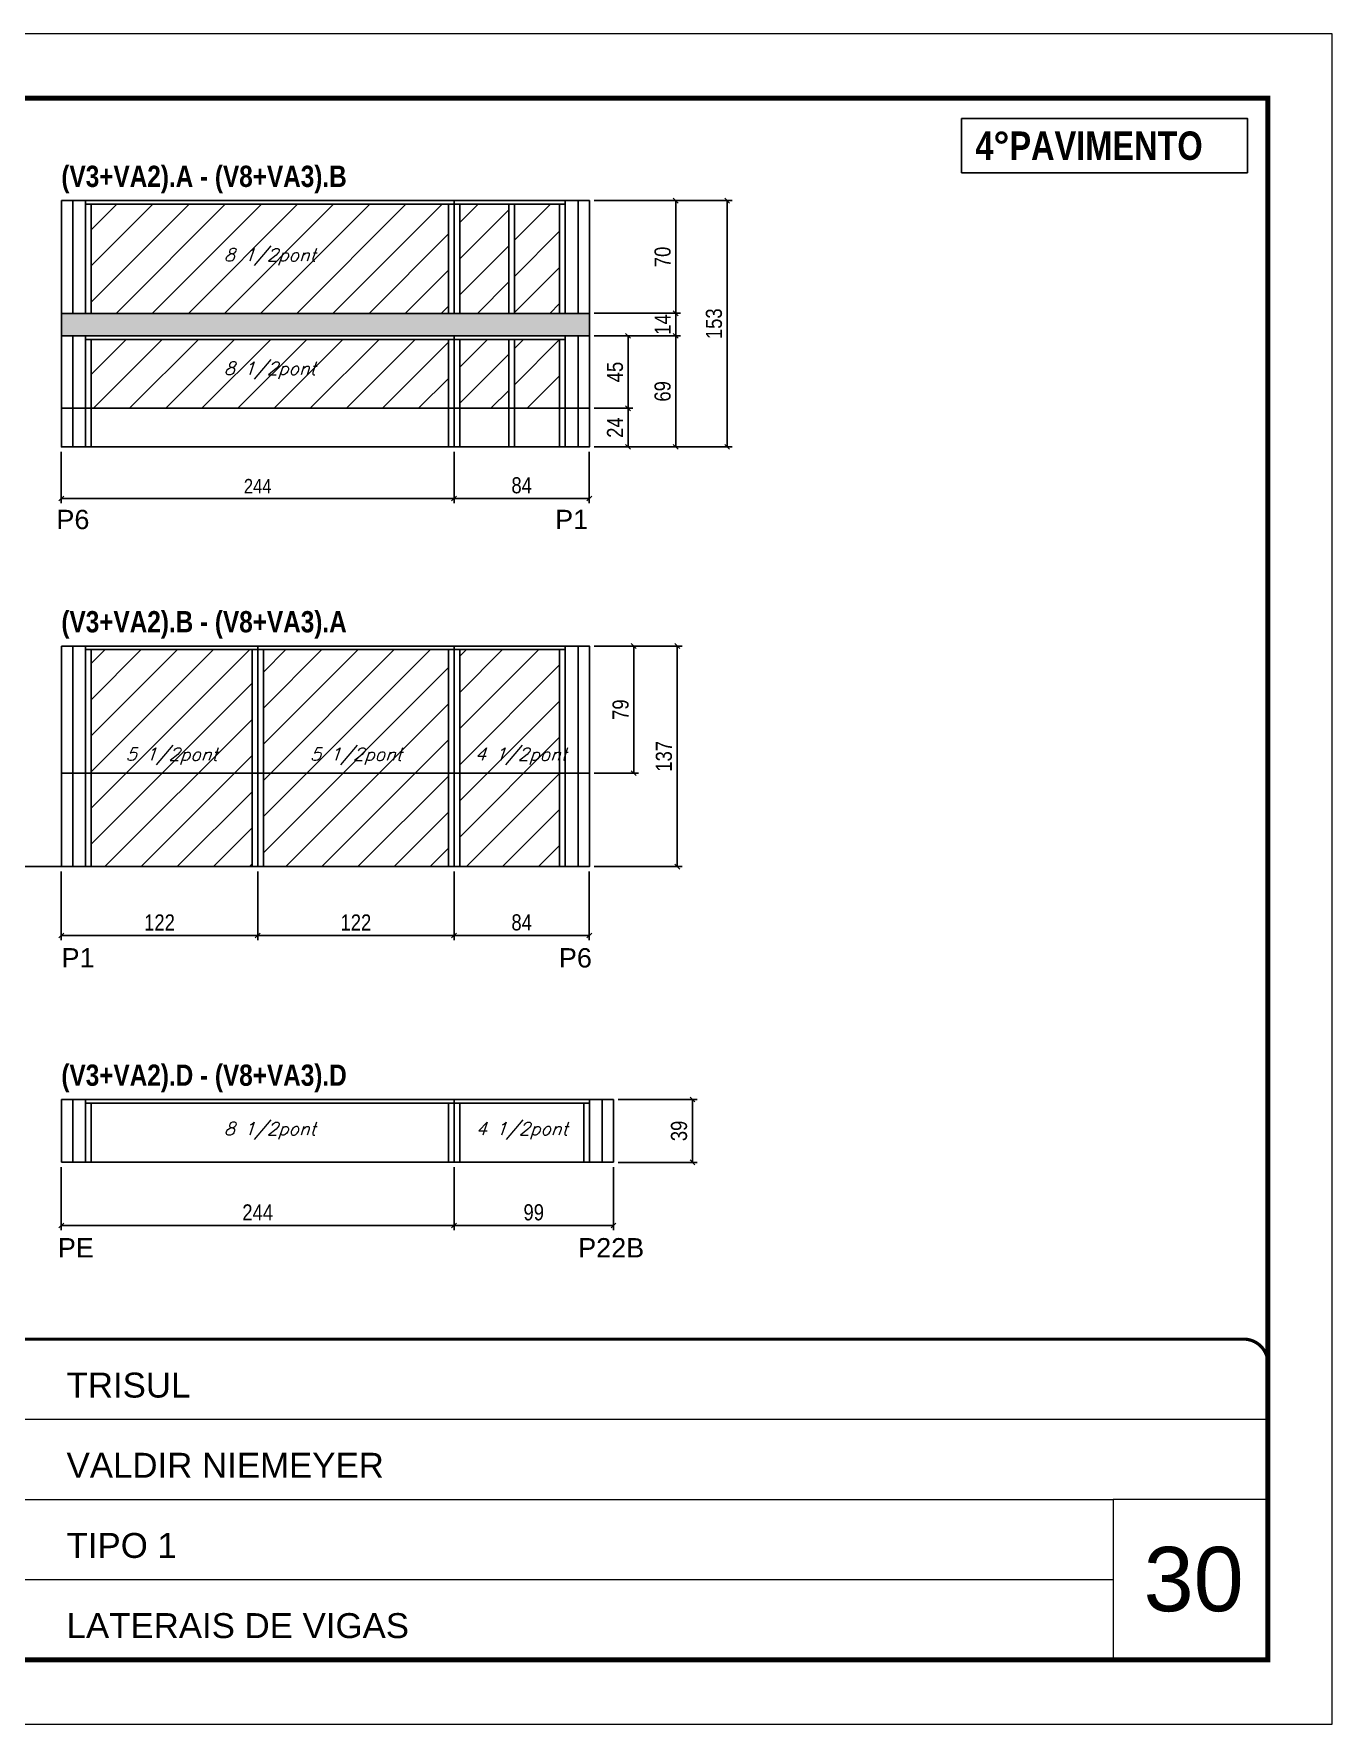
# Model space of a CAD drawing. Extents: x 3330 to 22105, y 1197 to 30204.
# Drawn here: x 15123 to 15930, y 20723 to 21773 of the extents above; entities that cross this region are included whole.
import ezdxf

# ---------------------------------------------------------------- set-up
doc = ezdxf.new("R2010")
doc.units = 0
doc.linetypes.add('CONTINUO', pattern=[0])
doc.linetypes.add('DASHED', pattern=[0.75, 0.5, -0.25])
for name, color, linetype in [('5', 5, 'Continuous'), ('COTA', 241, 'Continuous'), ('NOMENCLATURA', 7, 'Continuous'), ('Painéis', 200, 'Continuous'), ('SARR_2.2x7', 40, 'Continuous'), ('SARR_3.5x7', 81, 'Continuous'), ('texto', 7, 'Continuous')]:
    doc.layers.add(name, color=color, linetype=linetype)
for name, color, linetype, lineweight in [('CARIMBO', 255, 'Continuous', 9), ('Folhas', 255, 'Continuous', 9), ('Hachura', 251, 'Continuous', 9), ('SARRAFO DE PRESSAO', 251, 'DASHED', 9)]:
    doc.layers.add(name, color=color, linetype=linetype, lineweight=lineweight)
doc.styles.add('ARIAL', font='arial.ttf')
doc.styles.add('COTA TECNICA', font='techl___.ttf', dxfattribs={"height": 10})
doc.styles.add('COTA TECNICA-50', font='techl___.ttf', dxfattribs={"height": 9})
doc.styles.add('Romans', font='romans.shx')
doc.styles.get("Standard").update_dxf_attribs({"font": 'arial.ttf'})
doc.styles.add('TECNICA', font='techb___.ttf', dxfattribs={"height": 10})
doc.styles.add('Tecnologia', font='')
doc.styles.get('Tecnologia').set_extended_font_data('Forgotten Futurist')
doc.dimstyles.new('COTA PAINEL-50', dxfattribs={"dimtxt": 9, "dimasz": 3, "dimexe": 3, "dimexo": 3, "dimgap": 3, "dimtad": 1, "dimdec": 1, "dimzin": 12, "dimdsep": 46, "dimtxsty": 'COTA TECNICA-50', "dimblk1": 'OBLIQUE', "dimblk2": 'OBLIQUE', "dimsah": 1, "dimcen": 0.9, "dimclrd": 4, "dimclre": 4, "dimclrt": 240, "dimadec": 1, "dimazin": 3, "dimtfac": 1, "dimtdec": 1, "dimtmove": 0, "dimatfit": 3, "dimfxl": 1, "dimtolj": 1, "dimtzin": 12, "dimarcsym": 0})
doc.dimstyles.new('PAINEL', dxfattribs={"dimtxt": 10, "dimasz": 3, "dimexe": 3, "dimexo": 3, "dimgap": 3, "dimtad": 1, "dimdec": 1, "dimzin": 12, "dimdsep": 46, "dimtxsty": 'COTA TECNICA', "dimblk1": 'OBLIQUE', "dimblk2": 'OBLIQUE', "dimsah": 1, "dimcen": 0.9, "dimclrd": 4, "dimclre": 4, "dimclrt": 240, "dimadec": 1, "dimazin": 3, "dimtfac": 1, "dimtdec": 1, "dimtmove": 0, "dimatfit": 3, "dimfxl": 1, "dimtolj": 1, "dimtzin": 12, "dimarcsym": 0})
pattern_1 = [(45, (-117647.116, -7724.232), (-11.2253202, 11.2253202), [])]

# ---------------------------------------------------------------- blocks, each defined once
blk = doc.blocks.new('9999999999')
at = {"color": 30, "linetype": 'CONTINUO'}
for p, q in [((98564.6, 34230.2), (98564.6, 34429.4)), ((98564.6, 34379.6), (99584, 34379.6)), ((98564.6, 34329.8), (99488, 34329.8)), ((99584, 34329.8), (99488, 34329.8)), ((99488, 34329.8), (99488, 34230.2)), ((98564.6, 34280), (99488, 34280))]:
    blk.add_line(p, q, dxfattribs=at)
at = {"color": 30, "linetype": 'CONTINUO', "const_width": 2}
blk.add_lwpolyline([(99584, 34230.2), (99584, 34414.4, 0.414214), (99569, 34429.4), (98229, 34429.4, 0.414214), (98214, 34414.4), (98214, 34245.2, 0.414214), (98229, 34230.2), (99584, 34230.2)], format="xyb", dxfattribs=at)
at = {"layer": 'Folhas'}
blk.add_lwpolyline([(98139, 34190.2), (99624, 34190.2), (99624, 35240.2), (98139, 35240.2)], close=True, dxfattribs=at)
at = {"layer": 'Folhas', "color": 30, "const_width": 3}
blk.add_lwpolyline([(98214, 34230.2), (99584, 34230.2), (99584, 35200.2), (98214, 35200.2)], close=True, dxfattribs=at)
at = {"color": 7, "linetype": 'Continuous', "ltscale": 5, "style": 'ARIAL'}
for s, height, p in [('TRISUL', 15.48, (98837.7, 34393.1)), ('VALDIR NIEMEYER', 15.483, (98837.7, 34343.3)), ('TIPO 1', 15.48, (98837.7, 34293.5)), ('NOVA SISTEMAS CONSTRUTIVOS', 11.059, (98263.2, 34267.2)), ('LATERAIS DE VIGAS', 15.483, (98837.7, 34243.7))]:
    blk.add_text(s, height=height, dxfattribs=at).set_placement(p)
at = {"layer": 'Folhas', "color": 7, "style": 'Tecnologia', "width": 1.5}
for s, p in [('CLIENTE:', (98573.7, 34397.2)), ('OBRA:', (98573.7, 34347.3)), ('PAVIMENTO:', (98573.7, 34297.5)), ('PROJETO:', (98573.7, 34247.7))]:
    blk.add_text(s, height=14, dxfattribs=at).set_placement(p)
blk = doc.blocks.new('_Oblique')
at = {"color": 0, "linetype": 'ByBlock', "lineweight": -2}
blk.add_line((-0.5, -0.5), (0.5, 0.5), dxfattribs=at)
blk = doc.blocks.new('*D2595')
at = {"layer": 'COTA', "color": 4, "linetype": 'ByBlock', "lineweight": -2, "transparency": 16777216}
for p, q in [((15140, 21513.5), (15140, 21481.5)), ((15384, 21513.5), (15384, 21481.5)), ((15384, 21484.5), (15140, 21484.5))]:
    blk.add_line(p, q, dxfattribs=at)
at = {"layer": 'Defpoints', "color": 0, "linetype": 'ByBlock', "transparency": 16777216}
for p in [(15140, 21516.5), (15384, 21516.5), (15140, 21484.5)]:
    blk.add_point(p, dxfattribs=at)
at = {"layer": 'COTA', "color": 4, "linetype": 'ByBlock', "lineweight": -2, "transparency": 16777216, "xscale": 3, "yscale": 3, "zscale": 3, "rotation": 180}
blk.add_blockref('_Oblique', (15140, 21484.5), dxfattribs=at)
at = {"layer": 'COTA', "color": 4, "linetype": 'ByBlock', "lineweight": -2, "transparency": 16777216, "xscale": 3, "yscale": 3, "zscale": 3}
blk.add_blockref('_Oblique', (15384, 21484.5), dxfattribs=at)
at = {"layer": 'COTA', "color": 240, "linetype": 'ByBlock', "transparency": 16777216, "insert": (15262, 21492.1), "char_height": 9, "attachment_point": 5, "style": 'COTA TECNICA-50'}
blk.add_mtext('\\A1;244', dxfattribs=at)
blk = doc.blocks.new('*D2596')
at = {"layer": 'COTA', "color": 4, "linetype": 'ByBlock', "lineweight": -2, "transparency": 16777216}
for p, q in [((15384, 21513.5), (15384, 21481.5)), ((15468, 21513.5), (15468, 21481.5)), ((15468, 21484.5), (15384, 21484.5))]:
    blk.add_line(p, q, dxfattribs=at)
at = {"layer": 'Defpoints', "color": 0, "linetype": 'ByBlock', "transparency": 16777216}
for p in [(15384, 21516.5), (15468, 21516.5), (15384, 21484.5)]:
    blk.add_point(p, dxfattribs=at)
at = {"layer": 'COTA', "color": 4, "linetype": 'ByBlock', "lineweight": -2, "transparency": 16777216, "xscale": 3, "yscale": 3, "zscale": 3, "rotation": 180}
blk.add_blockref('_Oblique', (15384, 21484.5), dxfattribs=at)
at = {"layer": 'COTA', "color": 4, "linetype": 'ByBlock', "lineweight": -2, "transparency": 16777216, "xscale": 3, "yscale": 3, "zscale": 3}
blk.add_blockref('_Oblique', (15468, 21484.5), dxfattribs=at)
at = {"layer": 'COTA', "color": 240, "linetype": 'ByBlock', "transparency": 16777216, "insert": (15426, 21492.6), "char_height": 10, "attachment_point": 5, "style": 'COTA TECNICA'}
blk.add_mtext('\\A1;84', dxfattribs=at)
blk = doc.blocks.new('*D2597')
at = {"layer": 'COTA', "color": 4, "linetype": 'ByBlock', "lineweight": -2, "transparency": 16777216}
for p, q in [((15471, 21585.5), (15524.7, 21585.5)), ((15521.7, 21585.5), (15521.7, 21516.5)), ((15471, 21516.5), (15524.7, 21516.5))]:
    blk.add_line(p, q, dxfattribs=at)
at = {"layer": 'Defpoints', "color": 0, "linetype": 'ByBlock', "transparency": 16777216}
for p in [(15468, 21585.5), (15468, 21516.5), (15521.7, 21516.5)]:
    blk.add_point(p, dxfattribs=at)
at = {"layer": 'COTA', "color": 4, "linetype": 'ByBlock', "lineweight": -2, "transparency": 16777216, "xscale": 3, "yscale": 3, "zscale": 3}
for p, rotation in [((15521.7, 21585.5), 90), ((15521.7, 21516.5), 270)]:
    blk.add_blockref('_Oblique', p, dxfattribs=dict(at, rotation=rotation))
at = {"layer": 'COTA', "color": 240, "linetype": 'ByBlock', "transparency": 16777216, "insert": (15513.6, 21551), "char_height": 10, "attachment_point": 5, "rotation": 90, "style": 'COTA TECNICA'}
blk.add_mtext('\\A1;69', dxfattribs=at)
blk = doc.blocks.new('*D2598')
at = {"layer": 'COTA', "color": 4, "linetype": 'ByBlock', "lineweight": -2, "transparency": 16777216}
for p, q in [((15471, 21669.5), (15524.7, 21669.5)), ((15521.7, 21599.5), (15521.7, 21669.5)), ((15471, 21599.5), (15524.7, 21599.5))]:
    blk.add_line(p, q, dxfattribs=at)
at = {"layer": 'Defpoints', "color": 0, "linetype": 'ByBlock', "transparency": 16777216}
for p in [(15468, 21669.5), (15521.7, 21669.5), (15468, 21599.5)]:
    blk.add_point(p, dxfattribs=at)
at = {"layer": 'COTA', "color": 4, "linetype": 'ByBlock', "lineweight": -2, "transparency": 16777216, "xscale": 3, "yscale": 3, "zscale": 3}
for p, rotation in [((15521.7, 21669.5), 90), ((15521.7, 21599.5), 270)]:
    blk.add_blockref('_Oblique', p, dxfattribs=dict(at, rotation=rotation))
at = {"layer": 'COTA', "color": 240, "linetype": 'ByBlock', "transparency": 16777216, "insert": (15513.6, 21634.5), "char_height": 10, "attachment_point": 5, "rotation": 90, "style": 'COTA TECNICA'}
blk.add_mtext('\\A1;70', dxfattribs=at)
blk = doc.blocks.new('*D2599')
at = {"layer": 'COTA', "color": 4, "linetype": 'ByBlock', "lineweight": -2, "transparency": 16777216}
for p, q in [((15471, 21599.5), (15524.7, 21599.5)), ((15521.7, 21585.5), (15521.7, 21599.5)), ((15471, 21585.5), (15524.7, 21585.5))]:
    blk.add_line(p, q, dxfattribs=at)
at = {"layer": 'Defpoints', "color": 0, "linetype": 'ByBlock', "transparency": 16777216}
for p in [(15468, 21599.5), (15521.7, 21599.5), (15468, 21585.5)]:
    blk.add_point(p, dxfattribs=at)
at = {"layer": 'COTA', "color": 4, "linetype": 'ByBlock', "lineweight": -2, "transparency": 16777216, "xscale": 3, "yscale": 3, "zscale": 3}
for p, rotation in [((15521.7, 21599.5), 90), ((15521.7, 21585.5), 270)]:
    blk.add_blockref('_Oblique', p, dxfattribs=dict(at, rotation=rotation))
at = {"layer": 'COTA', "color": 240, "linetype": 'ByBlock', "transparency": 16777216, "insert": (15513.6, 21592.5), "char_height": 10, "attachment_point": 5, "rotation": 90, "style": 'COTA TECNICA'}
blk.add_mtext('\\A1;14', dxfattribs=at)
blk = doc.blocks.new('*D2600')
at = {"layer": 'COTA', "color": 4, "linetype": 'ByBlock', "lineweight": -2, "transparency": 16777216}
for p, q in [((15471, 21669.5), (15556.7, 21669.5)), ((15553.7, 21516.5), (15553.7, 21669.5)), ((15471, 21516.5), (15556.7, 21516.5))]:
    blk.add_line(p, q, dxfattribs=at)
at = {"layer": 'Defpoints', "color": 0, "linetype": 'ByBlock', "transparency": 16777216}
for p in [(15468, 21669.5), (15553.7, 21669.5), (15468, 21516.5)]:
    blk.add_point(p, dxfattribs=at)
at = {"layer": 'COTA', "color": 4, "linetype": 'ByBlock', "lineweight": -2, "transparency": 16777216, "xscale": 3, "yscale": 3, "zscale": 3}
for p, rotation in [((15553.7, 21669.5), 90), ((15553.7, 21516.5), 270)]:
    blk.add_blockref('_Oblique', p, dxfattribs=dict(at, rotation=rotation))
at = {"layer": 'COTA', "color": 240, "linetype": 'ByBlock', "transparency": 16777216, "insert": (15545.5, 21593), "char_height": 10, "attachment_point": 5, "rotation": 90, "style": 'COTA TECNICA'}
blk.add_mtext('\\A1;153', dxfattribs=at)
blk = doc.blocks.new('*D2601')
at = {"layer": 'COTA', "color": 4, "linetype": 'ByBlock', "lineweight": -2, "transparency": 16777216}
for p, q in [((15140, 21252.8), (15140, 21210)), ((15262, 21252.8), (15262, 21210)), ((15262, 21213), (15140, 21213))]:
    blk.add_line(p, q, dxfattribs=at)
at = {"layer": 'Defpoints', "color": 0, "linetype": 'ByBlock', "transparency": 16777216}
for p in [(15140, 21255.8), (15262, 21255.8), (15140, 21213)]:
    blk.add_point(p, dxfattribs=at)
at = {"layer": 'COTA', "color": 4, "linetype": 'ByBlock', "lineweight": -2, "transparency": 16777216, "xscale": 3, "yscale": 3, "zscale": 3, "rotation": 180}
blk.add_blockref('_Oblique', (15140, 21213), dxfattribs=at)
at = {"layer": 'COTA', "color": 4, "linetype": 'ByBlock', "lineweight": -2, "transparency": 16777216, "xscale": 3, "yscale": 3, "zscale": 3}
blk.add_blockref('_Oblique', (15262, 21213), dxfattribs=at)
at = {"layer": 'COTA', "color": 240, "linetype": 'ByBlock', "transparency": 16777216, "insert": (15201, 21221.1), "char_height": 10, "attachment_point": 5, "style": 'COTA TECNICA'}
blk.add_mtext('\\A1;122', dxfattribs=at)
blk = doc.blocks.new('*D2602')
at = {"layer": 'COTA', "color": 4, "linetype": 'ByBlock', "lineweight": -2, "transparency": 16777216}
for p, q in [((15262, 21252.8), (15262, 21210)), ((15384, 21252.8), (15384, 21210)), ((15262, 21213), (15384, 21213))]:
    blk.add_line(p, q, dxfattribs=at)
at = {"layer": 'Defpoints', "color": 0, "linetype": 'ByBlock', "transparency": 16777216}
for p in [(15262, 21255.8), (15384, 21255.8), (15384, 21213)]:
    blk.add_point(p, dxfattribs=at)
at = {"layer": 'COTA', "color": 4, "linetype": 'ByBlock', "lineweight": -2, "transparency": 16777216, "xscale": 3, "yscale": 3, "zscale": 3, "rotation": 180}
blk.add_blockref('_Oblique', (15262, 21213), dxfattribs=at)
at = {"layer": 'COTA', "color": 4, "linetype": 'ByBlock', "lineweight": -2, "transparency": 16777216, "xscale": 3, "yscale": 3, "zscale": 3}
blk.add_blockref('_Oblique', (15384, 21213), dxfattribs=at)
at = {"layer": 'COTA', "color": 240, "linetype": 'ByBlock', "transparency": 16777216, "insert": (15323, 21221.1), "char_height": 10, "attachment_point": 5, "style": 'COTA TECNICA'}
blk.add_mtext('\\A1;122', dxfattribs=at)
blk = doc.blocks.new('*D2648')
at = {"layer": 'COTA', "color": 4, "linetype": 'ByBlock', "lineweight": -2, "transparency": 16777216}
for p, q in [((15262, 21252.8), (15262, 21210)), ((15384, 21252.8), (15384, 21210)), ((15384, 21213), (15262, 21213))]:
    blk.add_line(p, q, dxfattribs=at)
at = {"layer": 'Defpoints', "color": 0, "linetype": 'ByBlock', "transparency": 16777216}
for p in [(15262, 21255.8), (15384, 21255.8), (15262, 21213)]:
    blk.add_point(p, dxfattribs=at)
at = {"layer": 'COTA', "color": 4, "linetype": 'ByBlock', "lineweight": -2, "transparency": 16777216, "xscale": 3, "yscale": 3, "zscale": 3, "rotation": 180}
blk.add_blockref('_Oblique', (15262, 21213), dxfattribs=at)
at = {"layer": 'COTA', "color": 4, "linetype": 'ByBlock', "lineweight": -2, "transparency": 16777216, "xscale": 3, "yscale": 3, "zscale": 3}
blk.add_blockref('_Oblique', (15384, 21213), dxfattribs=at)
at = {"layer": 'COTA', "color": 240, "linetype": 'ByBlock', "transparency": 16777216, "insert": (15323, 21221.1), "char_height": 10, "attachment_point": 5, "style": 'COTA TECNICA'}
blk.add_mtext('\\A1;122', dxfattribs=at)
blk = doc.blocks.new('*D2649')
at = {"layer": 'COTA', "color": 4, "linetype": 'ByBlock', "lineweight": -2, "transparency": 16777216}
for p, q in [((15384, 21252.8), (15384, 21210)), ((15468, 21252.8), (15468, 21210)), ((15384, 21213), (15468, 21213))]:
    blk.add_line(p, q, dxfattribs=at)
at = {"layer": 'Defpoints', "color": 0, "linetype": 'ByBlock', "transparency": 16777216}
for p in [(15384, 21255.8), (15468, 21255.8), (15468, 21213)]:
    blk.add_point(p, dxfattribs=at)
at = {"layer": 'COTA', "color": 4, "linetype": 'ByBlock', "lineweight": -2, "transparency": 16777216, "xscale": 3, "yscale": 3, "zscale": 3, "rotation": 180}
blk.add_blockref('_Oblique', (15384, 21213), dxfattribs=at)
at = {"layer": 'COTA', "color": 4, "linetype": 'ByBlock', "lineweight": -2, "transparency": 16777216, "xscale": 3, "yscale": 3, "zscale": 3}
blk.add_blockref('_Oblique', (15468, 21213), dxfattribs=at)
at = {"layer": 'COTA', "color": 240, "linetype": 'ByBlock', "transparency": 16777216, "insert": (15426, 21221.1), "char_height": 10, "attachment_point": 5, "style": 'COTA TECNICA'}
blk.add_mtext('\\A1;84', dxfattribs=at)
blk = doc.blocks.new('*D2650')
at = {"layer": 'COTA', "color": 4, "linetype": 'ByBlock', "lineweight": -2, "transparency": 16777216}
for p, q in [((15471, 21585.5), (15495.1, 21585.5)), ((15492.1, 21540.5), (15492.1, 21585.5)), ((15471, 21540.5), (15495.1, 21540.5))]:
    blk.add_line(p, q, dxfattribs=at)
at = {"layer": 'Defpoints', "color": 0, "linetype": 'ByBlock', "transparency": 16777216}
for p in [(15468, 21585.5), (15492.1, 21585.5), (15468, 21540.5)]:
    blk.add_point(p, dxfattribs=at)
at = {"layer": 'COTA', "color": 4, "linetype": 'ByBlock', "lineweight": -2, "transparency": 16777216, "xscale": 3, "yscale": 3, "zscale": 3}
for p, rotation in [((15492.1, 21585.5), 90), ((15492.1, 21540.5), 270)]:
    blk.add_blockref('_Oblique', p, dxfattribs=dict(at, rotation=rotation))
at = {"layer": 'COTA', "color": 240, "linetype": 'ByBlock', "transparency": 16777216, "insert": (15484, 21563), "char_height": 10, "attachment_point": 5, "rotation": 90, "style": 'COTA TECNICA'}
blk.add_mtext('\\A1;45', dxfattribs=at)
blk = doc.blocks.new('*D2651')
at = {"layer": 'COTA', "color": 4, "linetype": 'ByBlock', "lineweight": -2, "transparency": 16777216}
for p, q in [((15471, 21540.5), (15495.1, 21540.5)), ((15492.1, 21540.5), (15492.1, 21516.5)), ((15471, 21516.5), (15495.1, 21516.5))]:
    blk.add_line(p, q, dxfattribs=at)
at = {"layer": 'Defpoints', "color": 0, "linetype": 'ByBlock', "transparency": 16777216}
for p in [(15468, 21540.5), (15468, 21516.5), (15492.1, 21516.5)]:
    blk.add_point(p, dxfattribs=at)
at = {"layer": 'COTA', "color": 4, "linetype": 'ByBlock', "lineweight": -2, "transparency": 16777216, "xscale": 3, "yscale": 3, "zscale": 3}
for p, rotation in [((15492.1, 21540.5), 90), ((15492.1, 21516.5), 270)]:
    blk.add_blockref('_Oblique', p, dxfattribs=dict(at, rotation=rotation))
at = {"layer": 'COTA', "color": 240, "linetype": 'ByBlock', "transparency": 16777216, "insert": (15484, 21528.5), "char_height": 10, "attachment_point": 5, "rotation": 90, "style": 'COTA TECNICA'}
blk.add_mtext('\\A1;24', dxfattribs=at)
blk = doc.blocks.new('*D2652')
at = {"layer": 'COTA', "color": 4, "linetype": 'ByBlock', "lineweight": -2, "transparency": 16777216}
for p, q in [((15384, 21069.1), (15384, 21029.9)), ((15483, 21069.1), (15483, 21029.9)), ((15483, 21032.9), (15384, 21032.9))]:
    blk.add_line(p, q, dxfattribs=at)
at = {"layer": 'Defpoints', "color": 0, "linetype": 'ByBlock', "transparency": 16777216}
for p in [(15384, 21072.1), (15483, 21072.1), (15384, 21032.9)]:
    blk.add_point(p, dxfattribs=at)
at = {"layer": 'COTA', "color": 4, "linetype": 'ByBlock', "lineweight": -2, "transparency": 16777216, "xscale": 3, "yscale": 3, "zscale": 3, "rotation": 180}
blk.add_blockref('_Oblique', (15384, 21032.9), dxfattribs=at)
at = {"layer": 'COTA', "color": 4, "linetype": 'ByBlock', "lineweight": -2, "transparency": 16777216, "xscale": 3, "yscale": 3, "zscale": 3}
blk.add_blockref('_Oblique', (15483, 21032.9), dxfattribs=at)
at = {"layer": 'COTA', "color": 240, "linetype": 'ByBlock', "transparency": 16777216, "insert": (15433.5, 21041), "char_height": 10, "attachment_point": 5, "style": 'COTA TECNICA'}
blk.add_mtext('\\A1;99', dxfattribs=at)
blk = doc.blocks.new('*D2653')
at = {"layer": 'COTA', "color": 4, "linetype": 'ByBlock', "lineweight": -2, "transparency": 16777216}
for p, q in [((15140, 21069.1), (15140, 21029.9)), ((15384, 21069.1), (15384, 21029.9)), ((15384, 21032.9), (15140, 21032.9))]:
    blk.add_line(p, q, dxfattribs=at)
at = {"layer": 'Defpoints', "color": 0, "linetype": 'ByBlock', "transparency": 16777216}
for p in [(15140, 21072.1), (15384, 21072.1), (15140, 21032.9)]:
    blk.add_point(p, dxfattribs=at)
at = {"layer": 'COTA', "color": 4, "linetype": 'ByBlock', "lineweight": -2, "transparency": 16777216, "xscale": 3, "yscale": 3, "zscale": 3, "rotation": 180}
blk.add_blockref('_Oblique', (15140, 21032.9), dxfattribs=at)
at = {"layer": 'COTA', "color": 4, "linetype": 'ByBlock', "lineweight": -2, "transparency": 16777216, "xscale": 3, "yscale": 3, "zscale": 3}
blk.add_blockref('_Oblique', (15384, 21032.9), dxfattribs=at)
at = {"layer": 'COTA', "color": 240, "linetype": 'ByBlock', "transparency": 16777216, "insert": (15262, 21041), "char_height": 10, "attachment_point": 5, "style": 'COTA TECNICA'}
blk.add_mtext('\\A1;244', dxfattribs=at)
blk = doc.blocks.new('*D2654')
at = {"layer": 'COTA', "color": 4, "linetype": 'ByBlock', "lineweight": -2, "transparency": 16777216}
for p, q in [((15486, 21111.1), (15535.1, 21111.1)), ((15532.1, 21111.1), (15532.1, 21072.1)), ((15486, 21072.1), (15535.1, 21072.1))]:
    blk.add_line(p, q, dxfattribs=at)
at = {"layer": 'Defpoints', "color": 0, "linetype": 'ByBlock', "transparency": 16777216}
for p in [(15483, 21111.1), (15483, 21072.1), (15532.1, 21072.1)]:
    blk.add_point(p, dxfattribs=at)
at = {"layer": 'COTA', "color": 4, "linetype": 'ByBlock', "lineweight": -2, "transparency": 16777216, "xscale": 3, "yscale": 3, "zscale": 3}
for p, rotation in [((15532.1, 21111.1), 90), ((15532.1, 21072.1), 270)]:
    blk.add_blockref('_Oblique', p, dxfattribs=dict(at, rotation=rotation))
at = {"layer": 'COTA', "color": 240, "linetype": 'ByBlock', "transparency": 16777216, "insert": (15523.8, 21091.6), "char_height": 10, "attachment_point": 5, "rotation": 90, "style": 'COTA TECNICA'}
blk.add_mtext('\\A1;39', dxfattribs=at)
blk = doc.blocks.new('*D2211')
at = {"layer": 'COTA', "color": 4, "linetype": 'ByBlock', "lineweight": -2, "transparency": 16777216}
for p, q in [((15471, 21392.8), (15525.7, 21392.8)), ((15522.7, 21255.8), (15522.7, 21392.8)), ((15471, 21255.8), (15525.7, 21255.8))]:
    blk.add_line(p, q, dxfattribs=at)
at = {"layer": 'Defpoints', "color": 0, "linetype": 'ByBlock', "transparency": 16777216}
for p in [(15468, 21392.8), (15522.7, 21392.8), (15468, 21255.8)]:
    blk.add_point(p, dxfattribs=at)
at = {"layer": 'COTA', "color": 4, "linetype": 'ByBlock', "lineweight": -2, "transparency": 16777216, "xscale": 3, "yscale": 3, "zscale": 3}
for p, rotation in [((15522.7, 21392.8), 90), ((15522.7, 21255.8), 270)]:
    blk.add_blockref('_Oblique', p, dxfattribs=dict(at, rotation=rotation))
at = {"layer": 'COTA', "color": 240, "linetype": 'ByBlock', "transparency": 16777216, "insert": (15514.4, 21324.3), "char_height": 10, "attachment_point": 5, "rotation": 90, "style": 'COTA TECNICA'}
blk.add_mtext('\\A1;137', dxfattribs=at)
blk = doc.blocks.new('*D2212')
at = {"layer": 'COTA', "color": 4, "linetype": 'ByBlock', "lineweight": -2, "transparency": 16777216}
for p, q in [((13774.7, 21313.8), (13802.2, 21313.8)), ((13799.2, 21255.8), (13799.2, 21313.8)), ((15465, 21255.8), (13796.2, 21255.8))]:
    blk.add_line(p, q, dxfattribs=at)
at = {"layer": 'Defpoints', "color": 0, "linetype": 'ByBlock', "transparency": 16777216}
for p in [(13771.7, 21313.8), (13799.2, 21313.8), (15468, 21255.8)]:
    blk.add_point(p, dxfattribs=at)
at = {"layer": 'COTA', "color": 4, "linetype": 'ByBlock', "lineweight": -2, "transparency": 16777216, "xscale": 3, "yscale": 3, "zscale": 3}
for p, rotation in [((13799.2, 21313.8), 90), ((13799.2, 21255.8), 270)]:
    blk.add_blockref('_Oblique', p, dxfattribs=dict(at, rotation=rotation))
at = {"layer": 'COTA', "color": 240, "linetype": 'ByBlock', "transparency": 16777216, "insert": (13791.1, 21284.8), "char_height": 10, "attachment_point": 5, "rotation": 90, "style": 'COTA TECNICA'}
blk.add_mtext('\\A1;58', dxfattribs=at)
blk = doc.blocks.new('*D2213')
at = {"layer": 'COTA', "color": 4, "linetype": 'ByBlock', "lineweight": -2, "transparency": 16777216}
for p, q in [((15471, 21392.8), (15498.6, 21392.8)), ((15495.6, 21313.8), (15495.6, 21392.8)), ((15471, 21313.8), (15498.6, 21313.8))]:
    blk.add_line(p, q, dxfattribs=at)
at = {"layer": 'Defpoints', "color": 0, "linetype": 'ByBlock', "transparency": 16777216}
for p in [(15468, 21392.8), (15495.6, 21392.8), (15468, 21313.8)]:
    blk.add_point(p, dxfattribs=at)
at = {"layer": 'COTA', "color": 4, "linetype": 'ByBlock', "lineweight": -2, "transparency": 16777216, "xscale": 3, "yscale": 3, "zscale": 3}
for p, rotation in [((15495.6, 21392.8), 90), ((15495.6, 21313.8), 270)]:
    blk.add_blockref('_Oblique', p, dxfattribs=dict(at, rotation=rotation))
at = {"layer": 'COTA', "color": 240, "linetype": 'ByBlock', "transparency": 16777216, "insert": (15487.5, 21353.3), "char_height": 10, "attachment_point": 5, "rotation": 90, "style": 'COTA TECNICA'}
blk.add_mtext('\\A1;79', dxfattribs=at)

msp = doc.modelspace()

# ---------------------------------------------------------------- hatches: boundary and pattern name
at = {"layer": 'COTA', "linetype": 'ByBlock'}
h = msp.add_hatch(dxfattribs=at)
h.set_pattern_fill('AR-CONC', color=256, scale=0.03)
h.set_pattern_definition([(50, (-115891.937, -8406.276), (5.46554007, -0.47817257), [0.5715, -6.2865]), (355, (-115891.937, -8406.276), (-1.05730264, 5.73170536), [0.4572, -5.02921753]), (100.4514447, (-115891.4816, -8406.316), (4.40823741, 5.25353256), [0.48570026, -5.34270734]), (46.1842, (-115891.937, -8404.752), (8.13237123, -1.26126984), [0.85725, -9.42975]), (96.6355576, (-115891.259, -8404.857), (7.122124, 7.42278374), [0.7285507, -8.01406824]), (351.184151, (-115891.937, -8404.752), (7.122124, 7.42278374), [0.685799, -7.54379196]), (21, (-115891.175, -8405.133), (4.54843174, -3.06795595), [0.5715, -6.2865]), (326, (-115891.175, -8405.133), (1.85406085, 5.52563898), [0.4572, -5.0292]), (71.451445, (-115890.796, -8405.3886), (6.40249258, 2.45768307), [0.48570026, -5.34269813]), (37.5, (-115891.937, -8406.2759), (0.092658098, 2.536651166), [0, -4.96824, 0, -5.1054, 0, -5.04825]), (7.5, (-115891.937, -8406.276), (2.004589875, 3.005417245), [0, -2.91084, 0, -4.85394, 0, -1.92405]), (327.5, (-115893.6363, -8406.2759), (4.067717855, -0.17186232), [0, -1.905, 0, -5.9436, 0, -7.8867]), (317.5, (-115894.3983, -8406.276), (4.44387544, 0.76279473), [0, -2.4765, 0, -3.94716, 0, -5.6007])])
h.paths.add_polyline_path([(15384.05, 21599.46), (15140.05, 21599.46), (15140.05, 21585.46), (15384.05, 21585.46), (15468.05, 21585.46), (15468.05, 21599.46)])
at = {"layer": 'Hachura', "linetype": 'ByBlock'}
h = msp.add_hatch(dxfattribs=at)
h.set_pattern_fill('ANSI31', color=256, scale=5)
h.set_pattern_definition(pattern_1)
h.paths.add_polyline_path([(15380.55, 21599.46), (15380.55, 21667.26), (15158.55, 21667.26), (15158.55, 21599.46)])
h.paths.add_polyline_path([(15387.55, 21599.46), (15418.02, 21599.46), (15418.02, 21667.26), (15387.55, 21667.26)])
h.paths.add_polyline_path([(15421.52, 21599.46), (15449.55, 21599.46), (15449.55, 21667.26), (15421.52, 21667.26)])
h.paths.add_polyline_path([(15421.52, 21540.46), (15449.55, 21540.46), (15449.55, 21583.26), (15421.52, 21583.26)])
h.paths.add_polyline_path([(15418.02, 21583.26), (15387.55, 21583.26), (15387.55, 21540.46), (15418.02, 21540.46)])
h.paths.add_polyline_path([(15380.55, 21540.46), (15380.55, 21583.26), (15158.55, 21583.26), (15158.55, 21540.46)])
h = msp.add_hatch(dxfattribs=at)
h.set_pattern_fill('ANSI31', color=256, scale=5)
h.set_pattern_definition(pattern_1)
h.paths.add_polyline_path([(15158.55, 21390.6), (15158.55, 21255.8), (15258.55, 21255.8), (15258.55, 21390.6)])
h.paths.add_polyline_path([(15265.55, 21390.6), (15265.55, 21255.8), (15380.55, 21255.8), (15380.55, 21390.6)])
h.paths.add_polyline_path([(15449.55, 21390.6), (15387.55, 21390.6), (15387.55, 21255.8), (15449.55, 21255.8)])

# ---------------------------------------------------------------- linework, layer by layer
at = {"layer": 'COTA', "linetype": 'ByBlock'}
for p, q in [((15140.05, 21585.46), (15140.05, 21599.46)), ((15468.05, 21585.46), (15468.05, 21599.46)), ((15158.55, 21516.46), (15155.05, 21516.46)), ((15380.55, 21516.46), (15387.55, 21516.46)), ((15384.05, 21516.46), (15384.05, 21516.46)), ((15421.52, 21516.46), (15418.02, 21516.46)), ((15453.05, 21516.46), (15449.55, 21516.46))]:
    msp.add_line(p, q, dxfattribs=at)
at = {"layer": 'NOMENCLATURA'}
msp.add_lwpolyline([(15699.33, 21720.59), (15876.86, 21720.59), (15876.86, 21686.78), (15699.33, 21686.78)], close=True, dxfattribs=at)
at = {"layer": 'Painéis', "linetype": 'Continuous'}
for p, q in [((15384.05, 21540.46), (15384.05, 21585.46)), ((15384.05, 21540.46), (15384.05, 21516.46)), ((15140.05, 21313.8), (15468.05, 21313.8)), ((15483.05, 21111.14), (15140.05, 21111.14)), ((15140.05, 21072.14), (15140.05, 21111.14)), ((15384.05, 21072.14), (15384.05, 21111.14)), ((15483.05, 21072.14), (15483.05, 21111.14)), ((15140.05, 21072.14), (15483.05, 21072.14))]:
    msp.add_line(p, q, dxfattribs=at)
for points in [[(15140.05, 21669.46), (15384.05, 21669.46), (15384.05, 21599.46), (15140.05, 21599.46)], [(15384.05, 21669.46), (15468.05, 21669.46), (15468.05, 21599.46), (15384.05, 21599.46)], [(15140.05, 21585.46), (15384.05, 21585.46), (15384.05, 21540.46), (15140.05, 21540.46)], [(15384.05, 21585.46), (15468.05, 21585.46), (15468.05, 21540.46), (15384.05, 21540.46)], [(15140.05, 21540.46), (15468.05, 21540.46), (15468.05, 21516.46), (15140.05, 21516.46)], [(15140.05, 21392.8), (15262.05, 21392.8), (15262.05, 21255.8), (15140.05, 21255.8)], [(15262.05, 21392.8), (15384.05, 21392.8), (15384.05, 21255.8), (15262.05, 21255.8)], [(15384.05, 21392.8), (15468.05, 21392.8), (15468.05, 21255.8), (15384.05, 21255.8)]]:
    msp.add_lwpolyline(points, close=True, dxfattribs=at)
at = {"layer": 'SARR_2.2x7', "linetype": 'Continuous'}
for p, q in [((15147.05, 21669.46), (15147.05, 21599.46)), ((15384.05, 21667.26), (15155.05, 21667.26)), ((15453.05, 21667.26), (15384.05, 21667.26)), ((15461.05, 21669.46), (15461.05, 21599.46)), ((15147.05, 21585.46), (15147.05, 21540.46)), ((15384.05, 21583.26), (15155.05, 21583.26)), ((15453.05, 21583.26), (15384.05, 21583.26)), ((15461.05, 21585.46), (15461.05, 21540.46)), ((15147.05, 21540.46), (15147.05, 21516.46)), ((15461.05, 21540.46), (15461.05, 21516.46)), ((15147.05, 21392.8), (15147.05, 21255.8)), ((15262.05, 21390.6), (15155.05, 21390.6)), ((15384.05, 21390.6), (15262.05, 21390.6)), ((15453.05, 21390.6), (15384.05, 21390.6)), ((15461.05, 21392.8), (15461.05, 21255.8)), ((15147.05, 21111.14), (15147.05, 21072.14)), ((15384.05, 21108.94), (15155.05, 21108.94)), ((15468.05, 21108.94), (15384.05, 21108.94)), ((15476.05, 21111.14), (15476.05, 21072.14))]:
    msp.add_line(p, q, dxfattribs=at)
at = {"layer": 'SARR_3.5x7'}
for p, q in [((15155.05, 21669.46), (15155.05, 21599.46)), ((15158.55, 21667.26), (15158.55, 21599.46)), ((15380.55, 21667.26), (15380.55, 21599.46)), ((15387.55, 21667.26), (15387.55, 21599.46)), ((15418.02, 21667.26), (15418.02, 21599.46)), ((15421.52, 21667.26), (15421.52, 21599.46)), ((15449.55, 21667.26), (15449.55, 21599.46)), ((15453.05, 21669.46), (15453.05, 21599.46)), ((15155.05, 21585.46), (15155.05, 21516.46)), ((15158.55, 21583.26), (15158.55, 21516.46)), ((15380.55, 21583.26), (15380.55, 21516.46)), ((15387.55, 21583.26), (15387.55, 21516.46)), ((15418.02, 21583.26), (15418.02, 21516.46)), ((15421.52, 21583.26), (15421.52, 21516.46)), ((15449.55, 21583.26), (15449.55, 21516.46)), ((15453.05, 21585.46), (15453.05, 21516.46)), ((15155.05, 21392.8), (15155.05, 21255.8)), ((15158.55, 21390.6), (15158.55, 21255.8)), ((15258.55, 21390.6), (15258.55, 21255.8)), ((15265.55, 21390.6), (15265.55, 21255.8)), ((15380.55, 21390.6), (15380.55, 21255.8)), ((15387.55, 21390.6), (15387.55, 21255.8)), ((15449.55, 21390.6), (15449.55, 21255.8)), ((15453.05, 21392.8), (15453.05, 21255.8)), ((15155.05, 21111.14), (15155.05, 21072.14)), ((15158.55, 21108.94), (15158.55, 21072.14)), ((15380.55, 21108.94), (15380.55, 21072.14)), ((15387.55, 21108.94), (15387.55, 21072.14)), ((15464.55, 21108.94), (15464.55, 21072.14)), ((15468.05, 21111.14), (15468.05, 21072.14))]:
    msp.add_line(p, q, dxfattribs=at)

# ---------------------------------------------------------------- block references
at = {"layer": 'SARRAFO DE PRESSAO', "color": 6, "linetype": 'ByBlock'}
msp.add_blockref('9999999999', (-83694.42, -13467.11), dxfattribs=at)

# ---------------------------------------------------------------- texts
at = {"layer": '5', "linetype": 'Continuous'}
for s, rotation, p in [('P6', 359.99996, (15136.95, 21465.42)), ('P1', 359.99996, (15446.79, 21465.42)), ('P1', 359.99996, (15140.17, 21193.14)), ('P6', 359.99996, (15449.13, 21193.14)), ('PE', 0.00004, (15137.85, 21013.04)), ('P22B', 0.00004, (15461.11, 21013.04))]:
    msp.add_text(s, height=12, rotation=rotation, dxfattribs=at).set_placement(p)
at = {"layer": 'CARIMBO', "style": 'ARIAL'}
msp.add_text('30', height=40, dxfattribs=at).set_placement((15812.42, 20793.24))
at = {"layer": 'NOMENCLATURA', "style": 'TECNICA'}
for s, height, p in [('4°PAVIMENTO ', 17.6379, (15707.91, 21694.78)), ('(V3+VA2).A - (V8+VA3).B', 13.2, (15140.05, 21677.98)), ('(V3+VA2).B - (V8+VA3).A', 13.2, (15140.05, 21401.32)), ('(V3+VA2).D - (V8+VA3).D', 13.2, (15140.05, 21119.66))]:
    msp.add_text(s, height=height, dxfattribs=at).set_placement(p)
at = {"layer": 'texto', "color": 2, "char_height": 8, "attachment_point": 5, "style": 'Romans'}
for s, insert in [('{\\Q19;\\C256;8 1/2pont}', (15269.55, 21634.46)), ('{\\Q19;\\C256;8 1/2pont}', (15269.55, 21563.96)), ('{\\Q19;\\C256;5 1/2pont}', (15208.55, 21324.3)), ('{\\Q19;\\C256;5 1/2pont}', (15323.05, 21324.3)), ('{\\Q19;\\C256;4 1/2pont}', (15425.55, 21324.3)), ('{\\Q19;\\C256;8 1/2pont}', (15269.55, 21091.64)), ('{\\Q19;\\C256;4 1/2pont}', (15426.05, 21091.64))]:
    msp.add_mtext(s, dxfattribs=dict(at, insert=insert))

# ---------------------------------------------------------------- dimensions: what is measured, and where the dimension line sits
at = {"layer": 'COTA', "linetype": 'ByBlock'}
for base, p1, p2, angle, picture, middle in [((15521.72, 21669.46), (15468.05, 21599.46), (15468.05, 21669.46), 90, '*D2598', (15513.62, 21634.46)), ((15553.73, 21669.46), (15468.05, 21516.46), (15468.05, 21669.46), 90, '*D2600', (15545.51, 21592.96)), ((15521.72, 21516.46), (15468.05, 21585.46), (15468.05, 21516.46), 90, '*D2597', (15513.59, 21550.96)), ((15492.1, 21585.46), (15468.05, 21540.46), (15468.05, 21585.46), 90, '*D2650', (15483.99, 21562.96)), ((15492.1, 21516.46), (15468.05, 21540.46), (15468.05, 21516.46), 90, '*D2651', (15484.03, 21528.46)), ((15522.65, 21392.8), (15468.05, 21255.8), (15468.05, 21392.8), 90, '*D2211', (15514.43, 21324.3)), ((13799.25, 21313.8), (15468.05, 21255.8), (13771.72, 21313.8), 90, '*D2212', (13791.12, 21284.8)), ((15532.07, 21072.14), (15483.05, 21111.14), (15483.05, 21072.14), 90, '*D2654', (15523.82, 21091.64)), ((15384.05, 21032.94), (15483.05, 21072.14), (15384.05, 21072.14), 180, '*D2652', (15433.55, 21041.03))]:
    dim = msp.add_linear_dim(base=base, p1=p1, p2=p2, angle=angle, dimstyle='PAINEL', dxfattribs=at)
    dim.commit()
    dim.dimension.update_dxf_attribs({"geometry": picture, "text_midpoint": middle})
dim = msp.add_linear_dim(base=(15521.72, 21599.46), p1=(15468.05, 21585.46), p2=(15468.05, 21599.46), angle=90, dimstyle='PAINEL', dxfattribs=at)
dim.commit()
dim.dimension.update_dxf_attribs({"geometry": '*D2599', "text_midpoint": (15521.72, 21592.46), "dimtype": 160})
for base, p1, p2, angle, dimstyle, override, picture, middle in [((15140.05, 21484.53), (15384.05, 21516.46), (15140.05, 21516.46), 180, 'COTA PAINEL-50', {"dimarcsym": 1}, '*D2595', (15262.05, 21492.09)), ((15495.57, 21392.8), (15468.05, 21313.8), (15468.05, 21392.8), 90, 'PAINEL', {"dimtmove": 1}, '*D2213', (15487.47, 21353.3)), ((15140.05, 21032.94), (15384.05, 21072.14), (15140.05, 21072.14), 180, 'PAINEL', {"dimtmove": 1}, '*D2653', (15262.05, 21041.01))]:
    dim = msp.add_linear_dim(base=base, p1=p1, p2=p2, angle=angle, dimstyle=dimstyle, override=override, dxfattribs=at)
    dim.commit()
    dim.dimension.update_dxf_attribs({"geometry": picture, "text_midpoint": middle})
for base, p1, p2, picture, middle in [((15384.05, 21484.53), (15468.05, 21516.46), (15384.05, 21516.46), '*D2596', (15426.05, 21492.62)), ((15140.05, 21213.03), (15262.05, 21255.8), (15140.05, 21255.8), '*D2601', (15201.05, 21221.09)), ((15384.05, 21213.03), (15262.05, 21255.8), (15384.05, 21255.8), '*D2602', (15323.05, 21221.09)), ((15262.05, 21213.03), (15384.05, 21255.8), (15262.05, 21255.8), '*D2648', (15323.05, 21221.09)), ((15468.05, 21213.03), (15384.05, 21255.8), (15468.05, 21255.8), '*D2649', (15426.05, 21221.13))]:
    dim = msp.add_linear_dim(base=base, p1=p1, p2=p2, dimstyle='PAINEL', dxfattribs=at)
    dim.commit()
    dim.dimension.update_dxf_attribs({"geometry": picture, "text_midpoint": middle})

doc.saveas('drawing.dxf')
